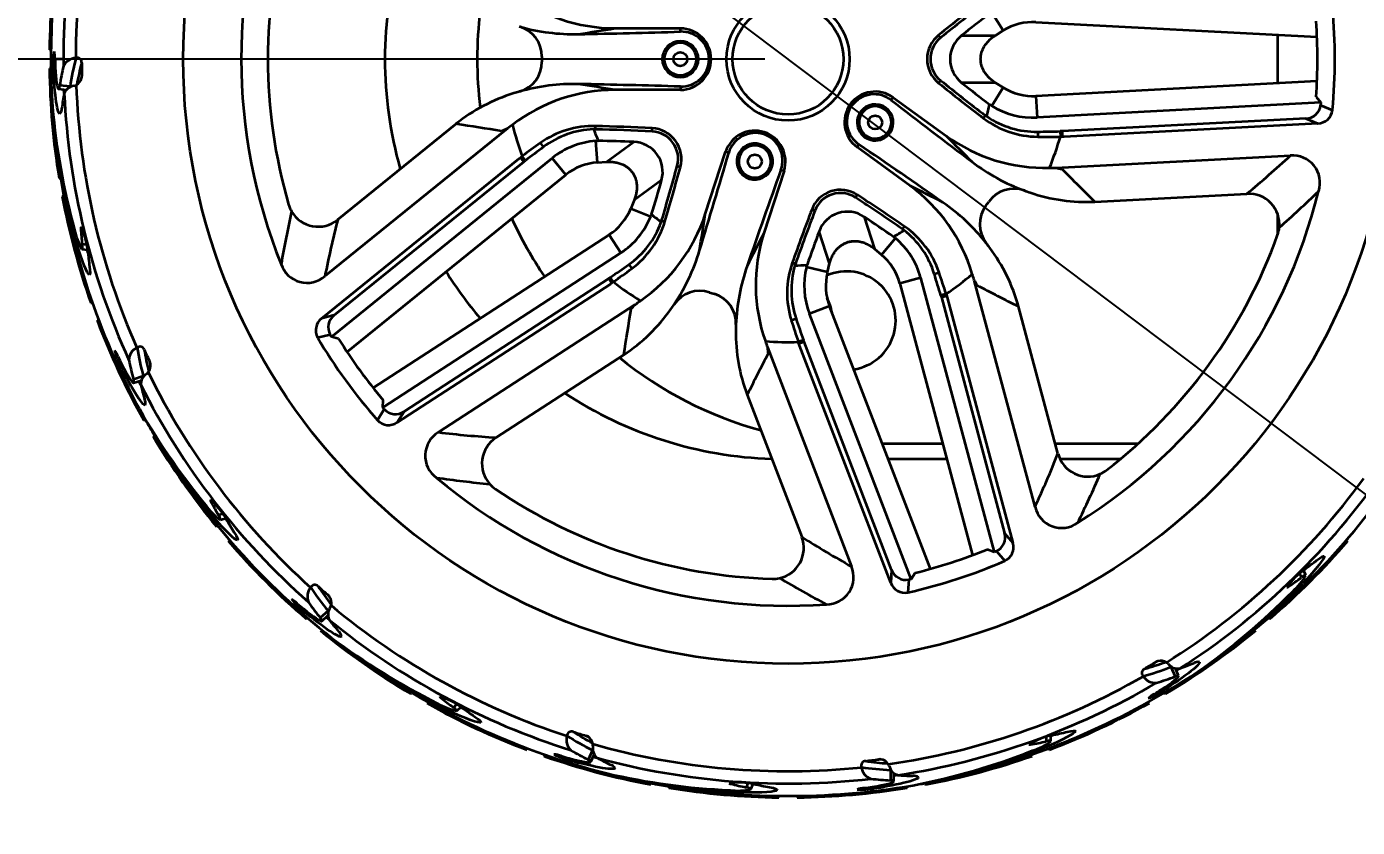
# Model space of a CAD drawing. Header units: millimetres. Extents: x 3171 to 3496, y 686 to 979.
# Drawn here: x 3413.28 to 3456.52, y 873.78 to 899.8 of the extents above; entities that cross this region are included whole.
import ezdxf

# ---------------------------------------------------------------- set-up
doc = ezdxf.new("R2010")
doc.units = ezdxf.units.MM
doc.header["$LTSCALE"] = 0.5
doc.layers.add('尺寸线', color=3, linetype='Continuous', lineweight=13)
doc.layers.add('粗实线', color=7, linetype='Continuous', lineweight=35)
doc.styles.add('数字和字母', font='romans.shx')
doc.dimstyles.new('轮趣标注1比1', dxfattribs={"dimscale": 1.5, "dimtxt": 2.5, "dimasz": 2.5, "dimexe": 1.25, "dimexo": 0.5, "dimtad": 1, "dimdec": 1, "dimdsep": 46, "dimtxsty": '数字和字母', "dimcen": 2.5, "dimadec": 0, "dimazin": 2, "dimtfac": 1, "dimtmove": 0, "dimatfit": 3, "dimfxl": 1, "dimtolj": 1, "dimarcsym": 0})

# ---------------------------------------------------------------- blocks, each defined once
blk = doc.blocks.new('*D51')
at = {"layer": 'Defpoints', "color": 0}
for p in [(3438.021, 898.746), (3406.306, 787.046), (3438.021, 787.046)]:
    blk.add_point(p, dxfattribs=at)
at = {"layer": '尺寸线', "color": 0, "lineweight": -2}
for p, q in [((3437.271, 898.746), (3404.431, 898.746)), ((3406.306, 894.996), (3406.306, 790.796)), ((3437.271, 787.046), (3404.431, 787.046))]:
    blk.add_line(p, q, dxfattribs=at)
at = {"layer": '尺寸线', "color": 0}
for points in [[(3406.931, 894.996), (3405.681, 894.996), (3406.306, 898.746)], [(3405.681, 790.796), (3406.931, 790.796), (3406.306, 787.046)]]:
    blk.add_solid(points, dxfattribs=at)
at = {"layer": '尺寸线', "color": 0, "insert": (3403.493, 842.896), "char_height": 3.75, "attachment_point": 5, "rotation": 90, "style": '数字和字母'}
blk.add_mtext('\\A1;111.7', dxfattribs=at)
blk = doc.blocks.new('*D54')
at = {"layer": 'Defpoints', "color": 0}
for p in [(3418.859, 913.193), (3457.183, 884.3)]:
    blk.add_point(p, dxfattribs=at)
at = {"layer": '尺寸线', "color": 0, "lineweight": -2}
for p, q in [((3401.714, 926.119), (3415.865, 915.45)), ((3457.183, 884.3), (3418.859, 913.193)), ((3460.178, 882.042), (3463.172, 879.785))]:
    blk.add_line(p, q, dxfattribs=at)
blk.add_arc((3438.021, 898.746), 23.998, 141.076, 147.4646, dxfattribs=at)
at = {"layer": '尺寸线', "color": 0}
for points in [[(3415.488, 914.951), (3416.241, 915.949), (3418.859, 913.193)], [(3460.554, 882.541), (3459.801, 881.543), (3457.183, 884.3)]]:
    blk.add_solid(points, dxfattribs=at)
at = {"layer": '尺寸线', "color": 0, "insert": (3407.929, 924.955), "char_height": 3.75, "attachment_point": 5, "rotation": 322.9868, "style": '数字和字母'}
blk.add_mtext('\\A1;∅48', dxfattribs=at)

msp = doc.modelspace()

# ---------------------------------------------------------------- linework, layer by layer
at = {"layer": '粗实线'}
for p, q in [((3445.008, 899.671), (3444.637, 900.264)), ((3432.397, 899.746), (3434.522, 899.746)), ((3434.525, 899.638), (3434.522, 899.746)), ((3446.076, 899.947), (3455.206, 899.469)), ((3442.977, 899.44), (3442.913, 899.527)), ((3443.659, 899.515), (3444.759, 899.515)), ((3444.759, 899.515), (3445.008, 899.671)), ((3453.921, 899.536), (3453.921, 897.957)), ((3414.025, 899.046), (3414.042, 899.046)), ((3414.042, 899.046), (3414.074, 899.046)), ((3414.042, 898.446), (3414.025, 898.446)), ((3414.074, 898.446), (3414.042, 898.446)), ((3414.203, 898.761), (3414.203, 898.746)), ((3414.479, 898.746), (3414.203, 898.746)), ((3415.028, 898.746), (3415.035, 898.738)), ((3435.455, 898.747), (3435.522, 898.747)), ((3414.216, 898.419), (3414.159, 898.425)), ((3414.236, 898.144), (3414.171, 898.15)), ((3415.063, 898.125), (3415.078, 898.187)), ((3442.977, 898.053), (3442.913, 897.966)), ((3455.206, 898.025), (3446.076, 897.546)), ((3414.317, 897.778), (3414.578, 897.751)), ((3414.694, 897.852), (3414.357, 897.887)), ((3414.502, 897.627), (3414.492, 897.76)), ((3414.689, 897.826), (3414.694, 897.852)), ((3434.522, 897.747), (3432.397, 897.747)), ((3434.525, 897.854), (3434.522, 897.747)), ((3444.759, 897.978), (3443.659, 897.978)), ((3445.008, 897.822), (3444.637, 897.229)), ((3445.008, 897.822), (3444.759, 897.978)), ((3440.097, 897.237), (3440.043, 897.277)), ((3441.374, 897.414), (3441.439, 897.498)), ((3441.439, 897.498), (3443.159, 896.249)), ((3444.637, 897.229), (3444.572, 897.27)), ((3446.076, 897.546), (3446.113, 896.847)), ((3455.329, 897.331), (3446.113, 896.847)), ((3455.177, 897.516), (3455.329, 897.331)), ((3455.329, 897.331), (3455.322, 897.251)), ((3455.322, 897.251), (3455.709, 897.091)), ((3444.427, 896.916), (3444.365, 896.828)), ((3444.472, 896.882), (3444.427, 896.916)), ((3454.847, 896.815), (3446.924, 896.399)), ((3454.847, 896.815), (3455.235, 896.658)), ((3428.904, 896.491), (3422.976, 891.692)), ((3427.233, 896.639), (3423.388, 893.525)), ((3431.707, 896.463), (3431.763, 896.462)), ((3431.763, 896.462), (3431.761, 896.569)), ((3433.605, 896.394), (3433.605, 896.502)), ((3437.228, 896.306), (3437.249, 896.37)), ((3446.131, 896.385), (3446.133, 896.223)), ((3446.865, 896.399), (3446.868, 896.222)), ((3446.924, 896.399), (3446.865, 896.399)), ((3446.924, 896.399), (3446.929, 896.223)), ((3455.235, 896.658), (3446.989, 896.225)), ((3430.072, 895.89), (3429.975, 896.02)), ((3431.777, 896.085), (3431.854, 896.09)), ((3431.825, 895.387), (3431.777, 896.085)), ((3432.119, 895.408), (3433.008, 896.054)), ((3440.325, 895.97), (3440.264, 895.881)), ((3441.984, 894.632), (3440.264, 895.881)), ((3446.989, 896.223), (3446.868, 896.222)), ((3414.325, 895.555), (3414.285, 895.559)), ((3422.868, 890.317), (3429.284, 895.515)), ((3423.187, 889.718), (3430.359, 895.526)), ((3423.273, 890.419), (3429.439, 895.412)), ((3429.283, 895.516), (3429.38, 895.588)), ((3429.439, 895.412), (3429.331, 895.552)), ((3429.486, 895.447), (3429.38, 895.588)), ((3429.439, 895.412), (3429.486, 895.447)), ((3430.799, 894.983), (3430.359, 895.526)), ((3435.333, 893.706), (3435.989, 895.727)), ((3436.092, 895.697), (3435.989, 895.727)), ((3446.722, 895.212), (3454.34, 895.61)), ((3423.694, 889.229), (3430.799, 894.983)), ((3431.825, 895.387), (3432.119, 895.408)), ((3434.42, 895.272), (3434.522, 895.239)), ((3437.89, 895.11), (3437.234, 893.088)), ((3437.79, 895.146), (3437.89, 895.11)), ((3414.338, 894.874), (3414.354, 894.877)), ((3414.354, 894.877), (3414.386, 894.883)), ((3433.912, 894.81), (3433.022, 894.164)), ((3414.458, 894.286), (3414.442, 894.283)), ((3414.49, 894.292), (3414.458, 894.286)), ((3433.022, 894.164), (3432.912, 893.891)), ((3440.212, 894.247), (3440.275, 894.335)), ((3447.988, 894.11), (3452.929, 894.369)), ((3432.912, 893.891), (3433.561, 893.629)), ((3433.59, 893.701), (3433.561, 893.629)), ((3438.893, 893.819), (3438.791, 893.852)), ((3453.921, 893.721), (3453.921, 893.032)), ((3433.915, 893.5), (3433.898, 893.446)), ((3433.915, 893.5), (3434.016, 893.465)), ((3440.495, 893.621), (3440.834, 892.576)), ((3441.742, 893.22), (3441.806, 893.306)), ((3415.087, 893.233), (3415.044, 893.237)), ((3432.21, 893.04), (3424.543, 888.061)), ((3432.591, 892.454), (3432.21, 893.04)), ((3439.372, 892.101), (3439.033, 893.146)), ((3441.059, 892.387), (3441.509, 892.923)), ((3441.45, 892.973), (3441.509, 892.923)), ((3441.742, 893.22), (3441.788, 893.187)), ((3414.972, 892.782), (3414.9, 892.789)), ((3415.081, 892.569), (3415.267, 892.549)), ((3415.237, 892.714), (3415.089, 892.73)), ((3415.279, 892.436), (3415.247, 892.552)), ((3432.591, 892.454), (3424.852, 887.427)), ((3440.834, 892.576), (3441.059, 892.387)), ((3432.848, 892.069), (3432.942, 891.936)), ((3438.26, 892.088), (3438.157, 892.12)), ((3438.241, 892.035), (3438.26, 892.088)), ((3438.623, 891.985), (3438.641, 892.06)), ((3439.301, 891.816), (3438.623, 891.985)), ((3439.301, 891.816), (3439.372, 892.101)), ((3432.199, 891.614), (3425.545, 887.293)), ((3432.246, 891.648), (3432.199, 891.614)), ((3432.199, 891.614), (3432.298, 891.469)), ((3432.348, 891.504), (3432.246, 891.648)), ((3442.328, 891.638), (3441.652, 891.457)), ((3442.328, 891.638), (3444.717, 882.723)), ((3442.774, 891.763), (3442.928, 891.811)), ((3446.047, 884.196), (3444.072, 891.563)), ((3432.25, 891.436), (3425.323, 886.939)), ((3432.348, 891.504), (3432.251, 891.435)), ((3441.652, 891.457), (3444.019, 882.626)), ((3443.156, 891.112), (3442.987, 891.06)), ((3443.156, 891.112), (3443.192, 890.999)), ((3415.37, 890.82), (3415.386, 890.826)), ((3415.386, 890.826), (3415.416, 890.837)), ((3426.663, 886.617), (3433.059, 890.772)), ((3439.369, 890.715), (3438.716, 890.464)), ((3442.645, 882.179), (3439.369, 890.715)), ((3442.987, 891.06), (3443.005, 891.005)), ((3443.005, 891.005), (3443.174, 891.054)), ((3443.005, 891.005), (3445.058, 883.341)), ((3443.19, 890.999), (3445.327, 883.021)), ((3446.791, 885.925), (3445.511, 890.701)), ((3415.591, 890.262), (3415.575, 890.257)), ((3415.621, 890.273), (3415.591, 890.262)), ((3423.273, 890.419), (3422.868, 890.317)), ((3438.281, 890.303), (3438.128, 890.251)), ((3442.023, 881.848), (3438.716, 890.464)), ((3423.145, 889.787), (3422.738, 889.688)), ((3423.187, 889.718), (3423.145, 889.787)), ((3423.418, 889.658), (3423.187, 889.718)), ((3437.349, 889.379), (3440.081, 882.257)), ((3438.522, 889.609), (3438.355, 889.552)), ((3438.393, 889.438), (3438.355, 889.552)), ((3438.54, 889.554), (3438.374, 889.495)), ((3441.355, 881.73), (3438.394, 889.438)), ((3438.54, 889.554), (3438.522, 889.609)), ((3441.384, 882.147), (3438.54, 889.554)), ((3428.537, 886.444), (3432.684, 889.137)), ((3416.407, 888.765), (3416.352, 888.747)), ((3416.538, 888.522), (3416.476, 888.501)), ((3417.301, 888.841), (3417.289, 888.904)), ((3417.074, 888.441), (3416.752, 888.336)), ((3416.76, 888.221), (3417.009, 888.302)), ((3416.99, 888.158), (3416.927, 888.275)), ((3417.081, 888.415), (3417.074, 888.441)), ((3424.852, 887.427), (3424.865, 887.666)), ((3436.691, 887.835), (3438.465, 883.215)), ((3424.904, 887.367), (3424.684, 887.01)), ((3424.904, 887.367), (3424.852, 887.427)), ((3425.545, 887.293), (3425.323, 886.939)), ((3417.09, 887.008), (3417.105, 887.016)), ((3417.105, 887.016), (3417.145, 887.039)), ((3417.405, 886.496), (3417.39, 886.488)), ((3417.458, 886.527), (3417.405, 886.496)), ((3417.672, 886.193), (3417.633, 886.181)), ((3443.049, 886.246), (3441.084, 886.246)), ((3449.395, 886.246), (3446.705, 886.246)), ((3443.183, 885.746), (3441.276, 885.746)), ((3448.82, 885.746), (3446.856, 885.746)), ((3419.312, 884.381), (3419.272, 884.368)), ((3419.391, 883.922), (3419.322, 883.9)), ((3419.66, 883.968), (3419.518, 883.923)), ((3419.577, 883.773), (3419.755, 883.83)), ((3419.812, 883.731), (3419.735, 883.824)), ((3419.447, 883.551), (3419.459, 883.562)), ((3419.459, 883.562), (3419.484, 883.583)), ((3445.058, 883.341), (3445.327, 883.021)), ((3419.845, 883.102), (3419.833, 883.092)), ((3419.87, 883.123), (3419.845, 883.102)), ((3456.198, 883.103), (3456.173, 883.124)), ((3456.211, 883.093), (3456.198, 883.103)), ((3444.717, 882.723), (3444.494, 882.81)), ((3444.79, 882.754), (3444.717, 882.723)), ((3444.79, 882.754), (3445.062, 882.435)), ((3441.384, 882.147), (3441.355, 881.73)), ((3442.152, 882.05), (3442.023, 881.848)), ((3454.637, 882.03), (3454.698, 881.894)), ((3454.841, 881.969), (3454.765, 882.139)), ((3454.857, 882.206), (3454.773, 882.12)), ((3441.945, 881.83), (3441.913, 881.412)), ((3442.023, 881.848), (3441.945, 881.83)), ((3454.263, 881.642), (3454.28, 881.602)), ((3454.711, 881.767), (3454.741, 881.701)), ((3423.121, 881.269), (3423.084, 881.322)), ((3422.336, 880.837), (3422.292, 880.798)), ((3423.077, 880.812), (3422.825, 880.585)), ((3423.093, 880.791), (3423.077, 880.812)), ((3422.368, 880.557), (3422.378, 880.569)), ((3422.378, 880.569), (3422.399, 880.594)), ((3422.554, 880.668), (3422.505, 880.624)), ((3422.879, 880.483), (3423.074, 880.659)), ((3423.115, 880.519), (3423.01, 880.601)), ((3453.644, 880.595), (3453.665, 880.57)), ((3453.665, 880.57), (3453.676, 880.558)), ((3422.838, 880.184), (3422.827, 880.171)), ((3422.859, 880.208), (3422.838, 880.184)), ((3453.205, 880.185), (3453.185, 880.209)), ((3453.216, 880.172), (3453.205, 880.185)), ((3452.633, 879.82), (3452.649, 879.784)), ((3424.537, 879.001), (3424.507, 878.975)), ((3450.038, 879.175), (3449.977, 879.156)), ((3450.484, 879), (3450.459, 878.991)), ((3450.459, 878.991), (3450.597, 878.682)), ((3450.711, 878.702), (3450.605, 878.941)), ((3450.75, 878.937), (3450.64, 878.862)), ((3425.764, 878.115), (3425.772, 878.129)), ((3425.772, 878.129), (3425.788, 878.157)), ((3450.207, 878.294), (3450.23, 878.241)), ((3450.255, 878.158), (3450.271, 878.13)), ((3450.271, 878.13), (3450.279, 878.116)), ((3450.435, 878.449), (3450.462, 878.39)), ((3426.292, 877.829), (3426.284, 877.815)), ((3426.308, 877.857), (3426.292, 877.829)), ((3426.773, 878.014), (3426.741, 877.985)), ((3427.258, 877.778), (3427.147, 877.678)), ((3427.262, 877.565), (3427.401, 877.69)), ((3449.752, 877.83), (3449.735, 877.858)), ((3449.76, 877.816), (3449.752, 877.83)), ((3427.031, 877.626), (3426.977, 877.578)), ((3427.493, 877.623), (3427.385, 877.676)), ((3431.518, 876.72), (3431.463, 876.753)), ((3445.902, 876.514), (3445.902, 876.471)), ((3446.362, 876.447), (3446.362, 876.374)), ((3446.402, 876.717), (3446.402, 876.568)), ((3446.674, 876.788), (3446.562, 876.744)), ((3446.562, 876.578), (3446.562, 876.765)), ((3429.533, 876.3), (3429.538, 876.315)), ((3429.538, 876.315), (3429.549, 876.346)), ((3430.102, 876.11), (3430.097, 876.095)), ((3430.113, 876.14), (3430.102, 876.11)), ((3430.976, 876.005), (3430.952, 875.952)), ((3431.663, 876.284), (3431.525, 875.975)), ((3431.617, 875.903), (3431.723, 876.143)), ((3431.686, 876.272), (3431.663, 876.284)), ((3431.817, 876.032), (3431.688, 876.064)), ((3441.039, 875.979), (3440.975, 875.987)), ((3445.941, 876.111), (3445.93, 876.141)), ((3445.947, 876.095), (3445.941, 876.111)), ((3446.494, 876.346), (3446.505, 876.316)), ((3446.505, 876.316), (3446.511, 876.3)), ((3431.244, 875.939), (3431.218, 875.88)), ((3441.375, 875.638), (3441.349, 875.64)), ((3441.349, 875.64), (3441.349, 875.301)), ((3441.461, 875.273), (3441.461, 875.535)), ((3433.559, 875.167), (3433.562, 875.183)), ((3433.562, 875.183), (3433.574, 875.249)), ((3433.733, 875.224), (3433.717, 875.187)), ((3434.159, 875.111), (3434.153, 875.079)), ((3436.178, 875.231), (3436.16, 875.192)), ((3436.717, 875.213), (3436.656, 875.077)), ((3436.807, 875.02), (3436.883, 875.191)), ((3436.995, 875.167), (3436.875, 875.172)), ((3440.835, 875.106), (3440.835, 875.048)), ((3441.107, 875.155), (3441.107, 875.089)), ((3441.592, 875.472), (3441.461, 875.449)), ((3441.89, 875.079), (3441.885, 875.111)), ((3442.474, 875.224), (3442.481, 875.183)), ((3442.481, 875.183), (3442.484, 875.167)), ((3443.671, 875.514), (3443.671, 875.473)), ((3434.153, 875.079), (3434.15, 875.063)), ((3436.571, 874.982), (3436.542, 874.916)), ((3437.722, 874.767), (3437.722, 874.799)), ((3437.722, 874.75), (3437.722, 874.767)), ((3438.322, 874.799), (3438.322, 874.767)), ((3438.322, 874.767), (3438.322, 874.75)), ((3441.893, 875.063), (3441.89, 875.079))]:
    msp.add_line(p, q, dxfattribs=at)
for centre, radius in [((3438.021, 898.746), 19.65), ((3438.021, 898.746), 2), ((3438.021, 898.746), 1.8), ((3434.521, 898.746), 0.225), ((3440.853, 896.689), 0.225), ((3436.94, 895.417), 0.225)]:
    msp.add_circle(centre, radius, dxfattribs=at)
for centre, radius, start, end in [((3438.021, 898.746), 23.542, 158.7234, 180.0015), ((3438.021, 898.746), 23.143, 158.0908, 179.9088), ((3438.021, 898.746), 23.949, 163.6467, 180.0015), ((3438.021, 898.746), 17.765, 157.9795, 202.0235), ((3438.021, 898.746), 16.9, 163.7646, 196.2384), ((3438.021, 898.746), 23.998, 170.7178, 179.2852), ((3438.021, 898.746), 23.981, 170.7183, 179.2848), ((3437.921, 898.746), 13, 164.0477, 195.9553), ((3432.416, 905.244), 5.498, 232.5364, 269.7964), ((3490.236, 840.631), 75.553, 127.38311, 128.78201), ((3440.421, 898.746), 12.5, 172.7538, 180), ((3490.451, 840.414), 75.748, 127.41529, 128.80946), ((3488.87, 842.203), 72.998, 127.36201, 128.26833), ((3438.021, 898.746), 17.765, 354.6554, 5.3476), ((3431.076, 906.137), 6.581, 254.2888, 271.2055), ((3429.022, 898.84), 1, 359.4044, 74.1816), ((3397.23, 1116.977), 220.059, 278.88408, 279.19572), ((3434.517, 898.74), 1.005, 0.3642, 89.7035), ((3445.98, 898.115), 1.834, 87.0015, 122.0015), ((3438.021, 898.746), 17.2, 355.8978, 4.1053), ((3426.72, 1151.054), 251.537, 271.02383, 271.77822), ((3434.521, 898.746), 0.587, 0.0015, 180.0015), ((3434.552, 898.735), 0.903, 0.71, 91.6589), ((3443.542, 898.746), 1.003, 128.8796, 231.1235), ((3443.535, 898.746), 0.89, 128.8535, 231.1496), ((3444.261, 898.746), 0.976, 128.0757, 231.9274), ((3414.952, 898.794), 0.798, 165.4196, 183.4968), ((3413.412, 898.802), 0.792, 357.0017, 14.1135), ((3434.521, 898.746), 0.524, 0.0015, 180.0015), ((3438.021, 898.746), 23.998, 180.7178, 189.2852), ((3438.021, 898.746), 23.981, 180.7183, 189.2848), ((3438.021, 898.746), 23.949, 180.0015, 183.737), ((3419.274, 898.628), 5.12, 178.6839, 182.2695), ((3436.633, 899.462), 22.441, 181.8287, 182.4917), ((3424.12, 896.301), 9.891, 167.0457, 170.7683), ((3438.021, 898.746), 23.542, 180.0015, 180.5557), ((3414.899, 898.319), 0.464, 92.6445, 154.6029), ((3424.416, 896.334), 9.84, 165.5942, 171.1287), ((3414.923, 898.638), 0.151, 45.7401, 104.1524), ((3424.52, 896.161), 9.765, 165.3679, 169.6665), ((3414.9, 898.632), 0.172, 358.6842, 38.2945), ((3438.021, 898.746), 22.95, 180.2952, 181.3955), ((3440.421, 898.746), 12.5, 180, 187.2486), ((3429.022, 898.652), 1, 285.7919, 0.5991), ((3438.021, 898.746), 8, 179.4044, 180.5991), ((3434.521, 898.746), 0.587, 180.0015, 0.0015), ((3434.521, 898.746), 0.524, 180.0015, 0.0015), ((3434.517, 898.751), 1.005, 270.2697, 359.7334), ((3434.552, 898.756), 0.903, 268.309, 359.4005), ((3436.619, 899.344), 22.479, 182.3419, 183.043), ((3414.737, 898.21), 0.345, 296.938, 345.4592), ((3414.826, 898.182), 0.252, 346.3062, 1.0963), ((3490.446, 957.079), 75.745, 231.19358, 232.5878), ((3414.221, 897.876), 0.136, 314.2796, 4.7758), ((3424.127, 895.786), 9.796, 169.1638, 171.9902), ((3414.878, 897.481), 0.4, 96.6365, 158.4983), ((3438.021, 898.746), 23.542, 182.7234, 204.5557), ((3414.669, 897.633), 0.22, 73.735, 83.4925), ((3414.745, 898.197), 0.33, 285.2196, 296.6632), ((3438.021, 898.746), 23.143, 182.0908, 203.9088), ((3430.908, 891.924), 5.987, 107.4994, 117.7242), ((3432.417, 892.248), 5.498, 90.2072, 127.4662), ((3431.025, 891.574), 6.356, 105.8085, 107.5617), ((3431.08, 891.331), 6.605, 88.8302, 105.6881), ((3426.736, 646.556), 251.418, 88.22465, 88.9794), ((3397.247, 680.541), 220.031, 80.80757, 81.11926), ((3440.853, 896.683), 1.005, 54.2697, 143.7334), ((3440.822, 896.699), 0.903, 52.309, 143.4005), ((3490.233, 956.865), 75.553, 231.22105, 232.61996), ((3488.867, 955.292), 72.998, 231.73474, 232.64106), ((3445.98, 899.378), 1.834, 238.0015, 273.0015), ((3436.003, 899.071), 21.961, 184.9252, 195.5122), ((3414.206, 897.126), 0.222, 315.0229, 6.3231), ((3430.653, 892.404), 5.444, 117.7, 128.9242), ((3440.86, 896.691), 1.005, 144.3642, 233.7035), ((3440.834, 896.716), 0.903, 144.71, 235.6589), ((3440.853, 896.689), 0.587, 324.0015, 144.0015), ((3440.853, 896.689), 0.524, 324.0015, 144.0015), ((3595.384, 1096.139), 251.418, 232.22465, 232.9794), ((3438.021, 898.746), 6.715, 343.8807, 347.2989), ((3445.98, 899.378), 2.534, 238.0015, 273.0015), ((3454.837, 897.302), 0.488, 271.1837, 353.9426), ((3440.853, 896.689), 0.587, 144.0015, 324.0015), ((3440.853, 896.689), 0.524, 144.0015, 324.0015), ((3446.161, 899.186), 2.964, 232.7133, 269.4752), ((3446.094, 899.278), 2.894, 235.9023, 270.7309), ((3455.224, 897.146), 0.488, 271.198, 353.5442), ((3393.46, 677.637), 221.591, 80.84467, 81.23348), ((3430.86, 892.024), 4.876, 113.6289, 116.0514), ((3432.12, 892.27), 5.305, 125.0587, 127.2454), ((3438.021, 898.746), 9.2, 193.4113, 200.0784), ((3431.695, 893.606), 2.964, 88.7133, 125.4752), ((3431.803, 893.571), 2.894, 91.9023, 126.7309), ((3438.021, 898.746), 6.715, 199.8807, 203.2989), ((3429.942, 821.038), 75.553, 87.22105, 88.61996), ((3429.896, 820.74), 75.745, 87.19358, 88.5878), ((3433.554, 895.501), 1.003, 344.8796, 87.1235), ((3433.56, 895.505), 0.89, 344.8535, 87.1496), ((3436.944, 895.412), 1.005, 72.3642, 161.7035), ((3436.959, 895.443), 0.903, 72.71, 163.6589), ((3436.94, 895.45), 0.903, 340.309, 71.4005), ((3436.933, 895.416), 1.005, 342.2698, 71.7171), ((3444.936, 978.012), 81.636, 270.83852, 271.35411), ((3459.809, 854.313), 51.279, 125.5775, 126.3985), ((3479.018, 830.554), 81.636, 126.83852, 127.35411), ((3431.953, 893.557), 2.534, 94.0015, 129.0015), ((3430.123, 823.113), 72.998, 87.73474, 88.64106), ((3432.973, 895.078), 0.976, 344.0757, 87.9274), ((3436.94, 895.417), 0.587, 72.0015, 252.0015), ((3436.94, 895.417), 0.524, 72.0015, 252.0015), ((3436.94, 895.417), 0.587, 252.0015, 72.0015), ((3436.94, 895.417), 0.524, 252.0015, 72.0015), ((3298.861, 687.982), 251.537, 55.02383, 55.77822), ((3446.375, 900.709), 5.498, 234.2072, 271.4662), ((3599.266, 1051.311), 220.031, 224.80757, 225.11926), ((3446.512, 947.5), 51.279, 269.5775, 270.3985), ((3438.021, 898.746), 9.2, 337.4113, 344.0784), ((3436.07, 898.939), 22.045, 188.817, 196.1971), ((3438.021, 898.746), 23.949, 187.6467, 207.737), ((3194.57, 965.966), 251.537, 343.02383, 343.77822), ((3430.791, 921.009), 34.636, 309.7241, 312.8357), ((3454.418, 894.728), 0.886, 342.0812, 95.0756), ((3431.953, 893.557), 1.834, 94.0015, 129.0015), ((3361.318, 915.121), 75.748, 343.41529, 344.80946), ((3361.619, 915.071), 75.553, 343.38311, 344.78201), ((3674.381, 810.083), 251.418, 160.22465, 160.9794), ((3447.995, 900.665), 6.605, 232.8302, 249.6881), ((3446.603, 900.517), 5.305, 269.0587, 271.2454), ((3447.766, 899.975), 4.876, 257.6289, 260.0514), ((3604.036, 1051.435), 221.591, 224.84467, 225.23348), ((3363.648, 914.602), 72.998, 343.36201, 344.26833), ((3438.736, 890.195), 5.498, 16.5364, 53.7964), ((3342.75, 698.217), 220.059, 62.88408, 63.19572), ((3438.021, 898.746), 23.998, 190.7178, 199.2852), ((3438.021, 898.746), 23.981, 190.7183, 199.2848), ((3439.727, 893.495), 1.003, 56.8796, 159.1235), ((3439.725, 893.502), 0.89, 56.8535, 159.1496), ((3398.745, 830.857), 75.748, 55.41529, 56.80946), ((3398.885, 831.128), 75.553, 55.38311, 56.78201), ((3445.357, 893.533), 1, 69.7919, 144.5991), ((3447.897, 900.437), 6.356, 249.8085, 251.5617), ((3447.786, 900.084), 5.987, 251.4994, 261.7242), ((3447.71, 899.546), 5.444, 261.7, 272.9242), ((3438.021, 898.746), 17.765, 301.9795, 346.0235), ((3452.985, 893.37), 1, 354.2115, 93.0015), ((3429.896, 920.568), 36.404, 311.4198, 314.1676), ((3457.421, 885.868), 36.404, 167.4198, 170.1676), ((3422.755, 894.3), 1, 196.2384, 210.2115), ((3422.755, 894.3), 1, 210.2115, 309.0015), ((3431.211, 894.579), 1.834, 303.0015, 338.0015), ((3430.11, 895.423), 5.498, 304.5364, 341.7964), ((3438.021, 898.746), 6.715, 228.7041, 232.1224), ((3217.866, 927.388), 220.059, 350.88408, 351.19572), ((3509.43, 867.049), 75.553, 159.22105, 160.61996), ((3509.699, 866.913), 75.745, 159.19358, 160.5878), ((3439.95, 892.811), 0.976, 56.0757, 159.9274), ((3439.296, 888.685), 6.581, 38.2888, 55.2055), ((3445.247, 893.381), 1, 143.4044, 218.1816), ((3438.021, 898.746), 8, 323.4044, 324.5991), ((3415.096, 893.257), 0.0553, 142.4975, 200.5009), ((3412.772, 892.227), 2.516, 6.6083, 24.9965), ((3456.956, 884.985), 34.636, 165.7241, 168.8357), ((3440.421, 898.746), 12.5, 204.4958, 214.4378), ((3431.211, 894.579), 2.534, 303.0015, 338.0015), ((3431.178, 894.43), 2.893, 305.2659, 340.1071), ((3431.179, 894.317), 2.963, 306.5221, 343.2956), ((3399.959, 832.913), 72.998, 55.36201, 56.26833), ((3440.119, 890.87), 2.963, 18.5221, 55.2956), ((3452.985, 893.37), 1, 340.2384, 354.2115), ((3416.682, 893.534), 1.871, 190.3784, 211.0625), ((3427.08, 894.032), 12.062, 183.7763, 186.1958), ((3632.946, 792.538), 220.031, 152.80757, 153.11926), ((3442.469, 891.408), 5.498, 162.2072, 199.4662), ((3507.512, 867.862), 72.998, 159.73474, 160.64106), ((3438.021, 898.746), 6.715, 300.7041, 304.1224), ((3439.881, 890.982), 2.534, 15.0015, 50.0015), ((3440.011, 890.905), 2.893, 17.2659, 52.1071), ((3438.021, 898.746), 16.9, 307.7646, 340.2384), ((3414.9, 892.66), 0.202, 333.2484, 20.2952), ((3427.251, 893.592), 12.028, 185.127, 187.5653), ((3428.846, 894.425), 6.581, 326.2888, 343.2055), ((3439.881, 890.982), 1.834, 15.0015, 50.0015), ((3439.405, 888.787), 6.431, 36.5373, 38.181), ((3439.748, 889.035), 6.008, 26.3483, 36.5857), ((3422.394, 892.359), 0.886, 198.0812, 311.0756), ((3385.814, 958.831), 81.667, 304.64906, 305.16445), ((3442.929, 889.853), 6.605, 160.8302, 177.6881), ((3440.955, 891.141), 2.964, 160.7133, 197.4752), ((3441.022, 891.233), 2.894, 163.9023, 198.7309), ((3438.021, 898.746), 6.715, 271.8807, 275.2989), ((3441.081, 891.372), 2.534, 166.0015, 201.0015), ((3437.921, 898.746), 13, 212.12, 220.4043), ((3402.494, 933.196), 51.279, 305.6045, 306.4256), ((3441.081, 891.372), 1.834, 166.0015, 201.0015), ((3439.921, 890.246), 1.6, 278.4393, 113.6865), ((3364.744, 867.662), 81.667, 16.64906, 17.16445), ((3394.278, 875.603), 51.279, 17.6045, 18.4256), ((3438.021, 898.746), 9.2, 303.9247, 310.5918), ((3438.989, 890.038), 5.305, 16.7543, 18.9444), ((3439.853, 889.091), 4.889, 27.9697, 30.382), ((3440.253, 889.284), 5.445, 15.0801, 26.357), ((3438.021, 898.746), 9.2, 231.9247, 238.5918), ((3435.151, 890.216), 1, 71.4044, 146.1816), ((3438.021, 898.746), 8, 251.4044, 252.5991), ((3435.33, 890.158), 1, 357.7919, 72.5991), ((3344.174, 693.778), 221.467, 62.76964, 63.15868), ((3429.405, 894.02), 4.889, 315.9697, 318.382), ((3430.038, 895.134), 5.305, 304.7543, 306.9444), ((3428.977, 894.352), 6.431, 324.5373, 326.181), ((3437.921, 890.246), 1.55, 9.5497, 27.902), ((3438.021, 898.746), 23.998, 200.7178, 209.2852), ((3438.021, 898.746), 23.981, 200.7183, 209.2848), ((3423.163, 889.929), 0.488, 127.198, 209.5442), ((3423.568, 890.03), 0.488, 127.1837, 209.9426), ((3214.084, 924.661), 221.467, 350.76964, 351.15868), ((3429.319, 894.103), 6.008, 314.3483, 324.5857), ((3487.012, 905.737), 51.279, 197.5775, 198.3985), ((3515.544, 916.664), 81.636, 198.83852, 199.35411), ((3429.712, 893.699), 5.445, 303.0801, 314.357), ((3442.68, 889.876), 6.356, 177.8085, 179.5617), ((3442.311, 889.873), 5.987, 179.4994, 189.7242), ((3417.072, 888.951), 0.464, 116.6445, 178.6029), ((3416.963, 889.253), 0.149, 19.7621, 128.1938), ((3426.573, 891.009), 9.84, 189.5942, 195.1287), ((3438.021, 898.746), 17.765, 210.6554, 221.3476), ((3438.021, 898.746), 17.2, 211.8978, 220.1053), ((3438.021, 898.746), 9.2, 265.4113, 272.0784), ((3442.357, 891.132), 5.305, 197.0587, 199.2454), ((3442.201, 889.858), 4.876, 185.6289, 188.0514), ((3418.377, 889.866), 2.313, 194.753, 208.9158), ((3415.517, 888.788), 0.792, 21.0033, 38.111), ((3436.462, 898.835), 22.441, 205.7905, 206.4917), ((3426.316, 890.858), 9.891, 191.0457, 194.7683), ((3438.021, 898.746), 22.95, 204.2952, 205.3955), ((3426.739, 890.893), 9.765, 189.3679, 193.6665), ((3440.421, 898.746), 12.5, 230.9154, 254.7442), ((3634.539, 788.04), 221.591, 152.84467, 153.23348), ((3436.497, 898.722), 22.479, 206.3419, 207.043), ((3417.393, 888.177), 0.4, 120.6365, 182.4983), ((3416.981, 888.777), 0.33, 309.2196, 320.6632), ((3416.968, 888.785), 0.345, 320.938, 9.4592), ((3438.021, 898.746), 23.143, 206.0908, 227.9088), ((3417.061, 888.797), 0.252, 10.3062, 25.0963), ((3441.776, 889.779), 5.444, 189.7, 200.9242), ((3416.633, 888.271), 0.136, 338.2796, 28.7758), ((3426.533, 890.391), 9.796, 193.1638, 195.9902), ((3438.021, 898.746), 23.542, 206.7234, 228.5557), ((3417.141, 888.231), 0.22, 97.735, 107.4925), ((3416.923, 887.58), 0.222, 339.0229, 30.3231), ((3437.921, 898.746), 13, 236.6109, 268.1009), ((3436.045, 898.222), 21.961, 208.9252, 219.5122), ((3425.266, 887.693), 0.488, 222.0555, 304.8244), ((3438.021, 898.746), 23.949, 209.2838, 210.7193), ((3425.044, 887.339), 0.488, 222.4637, 304.8003), ((3438.021, 898.746), 23.998, 210.7178, 219.2852), ((3438.021, 898.746), 23.981, 210.7183, 219.2848), ((3427.118, 885.857), 0.886, 120.9273, 233.9221), ((3430.784, 921.006), 34.635, 263.1673, 266.2808), ((3429.076, 885.601), 1, 123.0015, 221.7915), ((3436.16, 898.128), 22.045, 212.817, 220.1971), ((3438.021, 898.746), 23.949, 211.6467, 231.737), ((3414.614, 898.742), 34.635, 335.1673, 338.2808), ((3447.759, 886.177), 1, 195.0015, 293.7915), ((3438.021, 898.746), 23.949, 307.6467, 327.737), ((3438.021, 898.746), 17.765, 229.9795, 274.0235), ((3431.767, 921.175), 36.403, 261.8354, 264.5833), ((3414.757, 899.729), 36.403, 333.8354, 336.5833), ((3447.759, 886.177), 1, 293.7915, 307.7646), ((3438.021, 898.746), 23.143, 302.0908, 323.9088), ((3438.021, 898.746), 23.542, 302.7234, 324.5557), ((3429.076, 885.601), 1, 221.7915, 235.7646), ((3438.021, 898.746), 16.9, 235.7646, 268.2384), ((3420.647, 885.306), 1.871, 214.3782, 235.0627), ((3419.311, 884.407), 0.0553, 166.5071, 224.4933), ((3417.607, 882.521), 2.516, 30.6084, 48.9964), ((3429.944, 889.989), 12.062, 207.7763, 210.1958), ((3446.91, 884.394), 0.886, 192.9273, 305.9221), ((3419.374, 883.782), 0.202, 357.2498, 44.2943), ((3430.279, 889.657), 12.028, 209.127, 211.5653), ((3444.591, 883.2), 0.488, 294.0555, 16.8244), ((3438.021, 898.746), 23.998, 220.7178, 229.2852), ((3438.021, 898.746), 23.981, 220.7183, 229.2848), ((3437.532, 882.854), 1, 282.2115, 21.0015), ((3456.96, 912.502), 34.636, 237.7241, 240.8357), ((3444.86, 882.88), 0.488, 294.4637, 16.8003), ((3438.021, 898.746), 23.981, 310.7183, 319.2848), ((3438.021, 898.746), 23.998, 310.7178, 319.2852), ((3438.021, 898.746), 17.2, 283.8978, 292.1053), ((3447.87, 891.996), 12.028, 305.127, 307.5653), ((3439.266, 881.91), 0.886, 270.0812, 23.0756), ((3441.844, 882.307), 0.488, 199.1837, 281.9426), ((3438.021, 898.746), 17.765, 282.6554, 293.3476), ((3456.291, 880.14), 2.516, 126.6084, 144.9964), ((3422.645, 881.509), 0.149, 43.7621, 152.1938), ((3430.71, 887.022), 9.84, 213.5942, 219.1287), ((3438.021, 898.746), 22.95, 228.2952, 229.3955), ((3430.908, 886.983), 9.765, 213.3679, 217.6665), ((3437.532, 882.854), 1, 268.2384, 282.2115), ((3456.264, 913.217), 36.404, 239.4198, 242.1676), ((3441.816, 881.89), 0.488, 199.198, 281.5442), ((3438.83, 896.96), 22.045, 308.817, 316.1971), ((3454.238, 881.637), 0.0553, 262.5071, 320.4933), ((3447.574, 891.629), 12.062, 303.7763, 306.1958), ((3453.204, 882.872), 1.871, 310.3782, 331.0628), ((3454.853, 881.765), 0.202, 93.2498, 140.2943), ((3423.687, 882.643), 2.313, 218.753, 232.9158), ((3421.513, 880.495), 0.792, 45.0033, 62.111), ((3422.867, 881.277), 0.464, 140.6445, 202.6029), ((3422.92, 881.132), 0.252, 34.3062, 49.0963), ((3422.84, 881.083), 0.345, 344.938, 33.4592), ((3438.749, 896.836), 21.961, 304.9252, 315.5122), ((3436.561, 898.194), 22.441, 229.7905, 230.4917), ((3436.639, 898.104), 22.479, 230.3419, 231.043), ((3430.537, 886.779), 9.891, 215.0457, 218.7683), ((3423.475, 880.701), 0.4, 144.6365, 206.4983), ((3423.223, 880.647), 0.22, 121.735, 131.4925), ((3422.855, 881.081), 0.33, 333.2196, 344.6632), ((3438.021, 898.746), 23.143, 230.0908, 251.9088), ((3422.742, 880.477), 0.136, 2.2796, 52.7757), ((3430.924, 886.44), 9.796, 217.1638, 219.9902), ((3438.021, 898.746), 23.542, 230.7234, 252.5557), ((3438.021, 898.746), 23.998, 230.7178, 239.2852), ((3438.021, 898.746), 23.981, 230.7183, 239.2848), ((3436.429, 897.463), 21.961, 232.9252, 243.5122), ((3423.289, 879.964), 0.222, 3.0229, 54.3231), ((3438.021, 898.746), 23.981, 300.7183, 309.2848), ((3438.021, 898.746), 23.998, 300.7178, 309.2852), ((3446.912, 888.17), 9.84, 285.5942, 291.1287), ((3438.021, 898.746), 22.95, 300.2952, 301.3955), ((3447.01, 888.346), 9.765, 285.3679, 289.6665), ((3450.107, 878.941), 0.252, 106.3062, 121.0963), ((3450.128, 878.85), 0.345, 56.938, 105.4592), ((3450.135, 878.863), 0.33, 45.2196, 56.6632), ((3450.688, 879.336), 0.4, 216.6365, 278.4983), ((3450.661, 879.079), 0.22, 193.735, 203.4925), ((3447.532, 888.194), 9.796, 289.1638, 291.9902), ((3451.332, 878.931), 0.222, 75.0229, 126.3231), ((3436.573, 897.425), 22.045, 236.817, 244.1971), ((3438.021, 898.746), 23.949, 235.6467, 255.737), ((3438.021, 898.746), 23.143, 278.0908, 299.9088), ((3438.021, 898.746), 23.949, 283.6467, 303.737), ((3449.663, 878.796), 0.149, 115.7621, 224.1938), ((3449.952, 878.936), 0.464, 212.6445, 274.6029), ((3447.09, 887.93), 9.891, 287.0457, 290.7683), ((3450.675, 878.57), 0.136, 74.2796, 124.7757), ((3438.021, 898.746), 23.542, 278.7234, 300.5557), ((3448.906, 880.138), 2.313, 290.753, 304.9158), ((3438.095, 897.186), 22.441, 301.7905, 302.4917), ((3438.205, 897.233), 22.479, 302.3419, 303.043), ((3438.021, 898.746), 23.998, 240.7178, 249.2852), ((3438.021, 898.746), 23.981, 240.7183, 249.2848), ((3427.616, 879.401), 1.871, 238.3782, 259.0628), ((3426.761, 878.036), 0.0553, 190.5072, 248.4932), ((3425.971, 875.621), 2.516, 54.6084, 72.9965), ((3434.204, 887.461), 12.062, 231.7763, 234.1958), ((3438.021, 898.746), 23.981, 290.7183, 299.2848), ((3438.021, 898.746), 23.998, 290.7178, 299.2852), ((3450.278, 877.406), 0.792, 117.0033, 134.111), ((3427.073, 877.491), 0.202, 21.2498, 68.2943), ((3434.645, 887.294), 12.028, 233.127, 235.5653), ((3430.985, 876.745), 0.149, 67.7621, 176.1938), ((3438.021, 898.746), 22.95, 252.2952, 253.3955), ((3436.308, 885.107), 9.765, 237.3679, 241.6665), ((3444.273, 888.574), 12.028, 281.127, 283.5653), ((3431.282, 876.624), 0.464, 164.6445, 226.6029), ((3436.111, 885.062), 9.84, 237.5942, 243.1287), ((3431.39, 876.512), 0.252, 58.3062, 73.0963), ((3431.336, 876.436), 0.345, 8.938, 57.4592), ((3432.073, 876.345), 0.4, 168.6365, 230.4983), ((3431.351, 876.44), 0.33, 357.2196, 8.6632), ((3438.021, 898.746), 23.143, 254.0908, 275.9088), ((3447.144, 874.317), 2.516, 102.6083, 120.9965), ((3445.877, 876.521), 0.0553, 238.4973, 296.501), ((3443.853, 888.358), 12.062, 279.7763, 282.1958), ((3445.435, 878.069), 1.871, 286.3784, 307.0625), ((3446.491, 876.387), 0.202, 69.2484, 116.2952), ((3438.021, 898.746), 23.998, 250.7178, 259.2852), ((3438.021, 898.746), 23.981, 250.7183, 259.2848), ((3431.476, 878.205), 2.313, 242.753, 256.9158), ((3430.363, 875.358), 0.792, 69.0033, 86.111), ((3436.912, 897.647), 22.441, 253.7905, 254.4917), ((3436.051, 884.769), 9.891, 239.0457, 242.7683), ((3431.494, 875.842), 0.136, 26.2796, 76.7758), ((3431.864, 876.193), 0.22, 145.735, 155.4925), ((3436.543, 884.618), 9.796, 241.1638, 243.9902), ((3438.021, 898.746), 23.542, 254.7234, 276.5557), ((3438.021, 898.746), 22.95, 276.2952, 277.3955), ((3441.006, 875.737), 0.252, 82.3062, 97.0963), ((3440.989, 875.645), 0.345, 32.938, 81.4592), ((3437.909, 896.705), 21.961, 280.9252, 291.5122), ((3438.021, 898.746), 23.981, 280.7183, 289.2848), ((3438.021, 898.746), 23.998, 280.7178, 289.2852), ((3438.034, 896.786), 22.045, 284.817, 292.1971), ((3437.019, 897.597), 22.479, 254.3419, 255.043), ((3437.089, 896.927), 21.961, 256.9252, 267.5122), ((3432.202, 875.596), 0.222, 27.0229, 78.3231), ((3440.542, 875.785), 0.149, 91.7621, 200.1938), ((3441.842, 885.468), 9.84, 261.5942, 267.1287), ((3440.863, 875.796), 0.464, 188.6445, 250.6029), ((3442.003, 885.589), 9.765, 261.3679, 265.6665), ((3441.001, 875.655), 0.33, 21.2196, 32.6632), ((3441.698, 875.862), 0.4, 192.6365, 254.4983), ((3441.569, 875.638), 0.22, 169.735, 179.4925), ((3438.021, 898.746), 23.949, 259.2838, 259.6467), ((3437.235, 896.95), 22.045, 260.817, 268.1971), ((3438.021, 898.746), 23.949, 259.6467, 279.737), ((3436.419, 872.719), 2.516, 78.6084, 96.9964), ((3436.158, 875.247), 0.0553, 214.507, 272.4933), ((3439.124, 886.884), 12.062, 255.7763, 258.1958), ((3439.595, 886.911), 12.028, 257.127, 259.5653), ((3437.455, 897.291), 22.441, 277.7905, 278.4917), ((3441.906, 885.177), 9.891, 263.0457, 266.7683), ((3441.374, 875.168), 0.136, 50.2796, 100.7758), ((3442.417, 885.238), 9.796, 265.1638, 267.9902), ((3438.021, 898.746), 23.949, 279.737, 280.7193), ((3442.121, 875.231), 0.222, 51.0229, 102.3231), ((3438.021, 898.746), 23.998, 260.7178, 269.2852), ((3438.021, 898.746), 23.981, 260.7183, 269.2848), ((3436.384, 876.841), 1.871, 262.3784, 283.0625), ((3436.665, 874.876), 0.202, 45.2484, 92.2952), ((3438.021, 898.746), 23.981, 270.7183, 279.2848), ((3438.021, 898.746), 23.998, 270.7178, 279.2852), ((3440.538, 874.266), 0.792, 93.0033, 110.111), ((3440.397, 877.319), 2.313, 266.753, 280.9158), ((3437.573, 897.289), 22.479, 278.3419, 279.043)]:
    msp.add_arc(centre, radius, start, end, dxfattribs=at)
for points in [[(3444.759, 897.978), (3444.279, 898.278), (3444.279, 898.746), (3444.279, 899.215), (3444.759, 899.515)], [(3432.119, 895.408), (3432.683, 895.447), (3432.959, 895.068), (3433.234, 894.689), (3433.022, 894.164)], [(3439.372, 892.101), (3439.509, 892.65), (3439.955, 892.795), (3440.401, 892.94), (3440.834, 892.576)]]:
    msp.add_rational_spline(points, [1, 0.905466332963, 1, 0.905466332963, 1], degree=2, knots=[0, 0, 0, 0.5, 0.5, 1, 1, 1], dxfattribs=at)
for points in [[(3414.213, 898.486), (3414.231, 898.073), (3414.277, 897.782), (3414.316, 897.779)], [(3415.319, 891.74), (3415.258, 891.746), (3415.076, 892.18), (3414.9, 892.789)], [(3415.328, 892.008), (3415.351, 891.831), (3415.349, 891.736), (3415.319, 891.74)], [(3416.377, 888.825), (3416.562, 888.455), (3416.722, 888.208), (3416.759, 888.221)], [(3420.132, 883.112), (3420.073, 883.093), (3419.731, 883.415), (3419.322, 883.9)], [(3420.03, 883.36), (3420.124, 883.208), (3420.16, 883.121), (3420.132, 883.112)], [(3455.44, 882.589), (3455.465, 882.533), (3455.18, 882.158), (3454.741, 881.701)], [(3455.203, 882.462), (3455.345, 882.571), (3455.428, 882.616), (3455.44, 882.589)], [(3422.284, 880.879), (3422.603, 880.616), (3422.85, 880.456), (3422.878, 880.482)], [(3450.15, 878.258), (3450.499, 878.48), (3450.728, 878.665), (3450.712, 878.701)], [(3428.038, 877.187), (3427.992, 877.146), (3427.548, 877.301), (3426.977, 877.578)], [(3427.844, 877.373), (3427.991, 877.272), (3428.06, 877.207), (3428.038, 877.187)], [(3447.362, 876.901), (3447.362, 876.839), (3446.949, 876.613), (3446.362, 876.374)], [(3447.094, 876.882), (3447.268, 876.924), (3447.362, 876.931), (3447.362, 876.901)], [(3430.911, 876.023), (3431.31, 875.913), (3431.6, 875.866), (3431.616, 875.902)], [(3440.768, 875.096), (3441.178, 875.157), (3441.462, 875.233), (3441.461, 875.272)], [(3437.67, 874.99), (3437.644, 874.934), (3437.175, 874.895), (3436.542, 874.916)], [(3437.417, 875.081), (3437.593, 875.049), (3437.682, 875.018), (3437.67, 874.99)]]:
    msp.add_open_spline(points, degree=3, dxfattribs=at)
for points, knots in [([(3414.363, 896.969), (3414.337, 896.972), (3414.263, 897.156), (3414.194, 897.735), (3414.171, 898.15)], [0.2754167, 0.2754167, 0.2754167, 0.2754167, 0.5636467, 1, 1, 1, 1]), ([(3417.131, 887.5), (3417.106, 887.492), (3416.964, 887.63), (3416.665, 888.131), (3416.476, 888.501)], [0.2754167, 0.2754167, 0.2754167, 0.2754167, 0.5636467, 1, 1, 1, 1]), ([(3423.511, 879.976), (3423.492, 879.958), (3423.306, 880.026), (3422.829, 880.362), (3422.505, 880.624)], [0.2754166, 0.2754166, 0.2754166, 0.2754166, 0.5636467, 1, 1, 1, 1]), ([(3451.389, 879.146), (3451.4, 879.122), (3451.278, 878.966), (3450.81, 878.616), (3450.462, 878.39)], [0.2754167, 0.2754167, 0.2754167, 0.2754167, 0.5636467, 1, 1, 1, 1]), ([(3432.4, 875.697), (3432.39, 875.673), (3432.192, 875.659), (3431.619, 875.772), (3431.218, 875.88)], [0.2754167, 0.2754167, 0.2754167, 0.2754167, 0.5636467, 1, 1, 1, 1]), ([(3442.261, 875.403), (3442.261, 875.377), (3442.086, 875.284), (3441.517, 875.155), (3441.107, 875.089)], [0.2754167, 0.2754167, 0.2754167, 0.2754167, 0.5636467, 1, 1, 1, 1])]:
    msp.add_open_spline(points, degree=3, knots=knots, dxfattribs=at)

# ---------------------------------------------------------------- dimensions: what is measured, and where the dimension line sits
at = {"layer": '尺寸线'}
dim = msp.add_diameter_dim_2p(p1=(3457.183, 884.3), p2=(3418.859, 913.193), dimstyle='轮趣标注1比1', dxfattribs=at)
dim.commit()
dim.dimension.update_dxf_attribs({"geometry": '*D54', "text_midpoint": (3406.236, 922.71), "dimtype": 163})
dim = msp.add_linear_dim(base=(3406.306, 787.046), p1=(3438.021, 898.746), p2=(3438.021, 787.046), angle=90, dimstyle='轮趣标注1比1', dxfattribs=at)
dim.commit()
dim.dimension.update_dxf_attribs({"geometry": '*D51', "text_midpoint": (3403.493, 842.896)})

doc.saveas('drawing.dxf')
